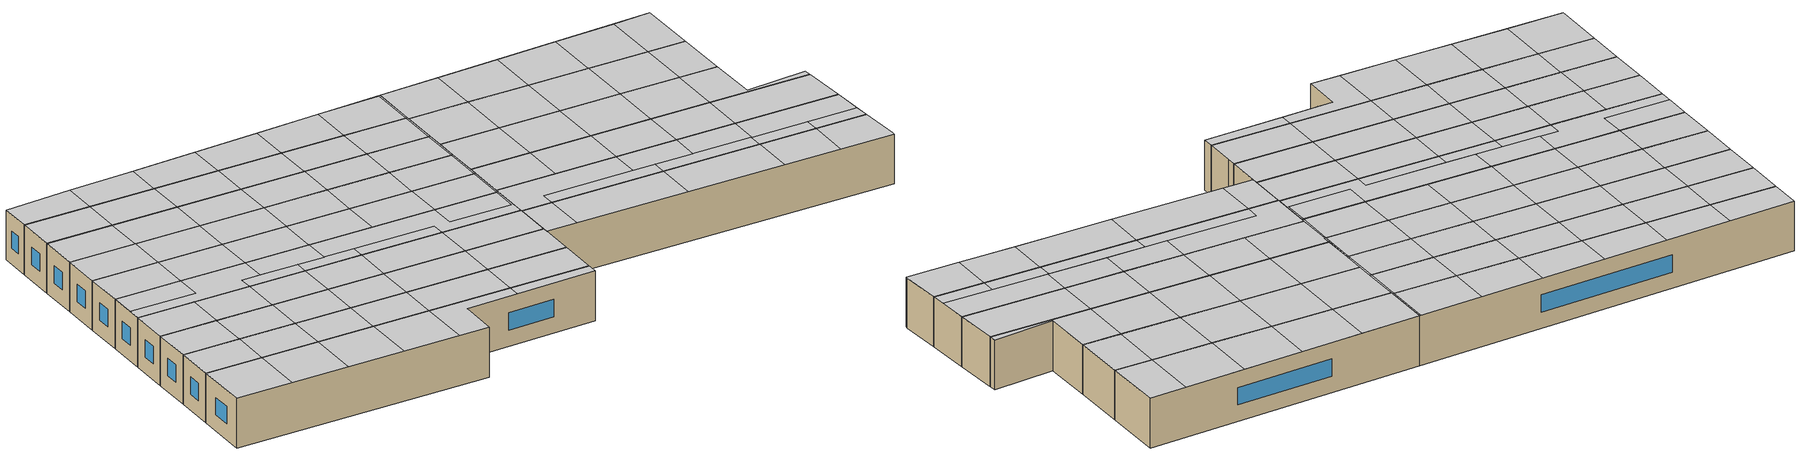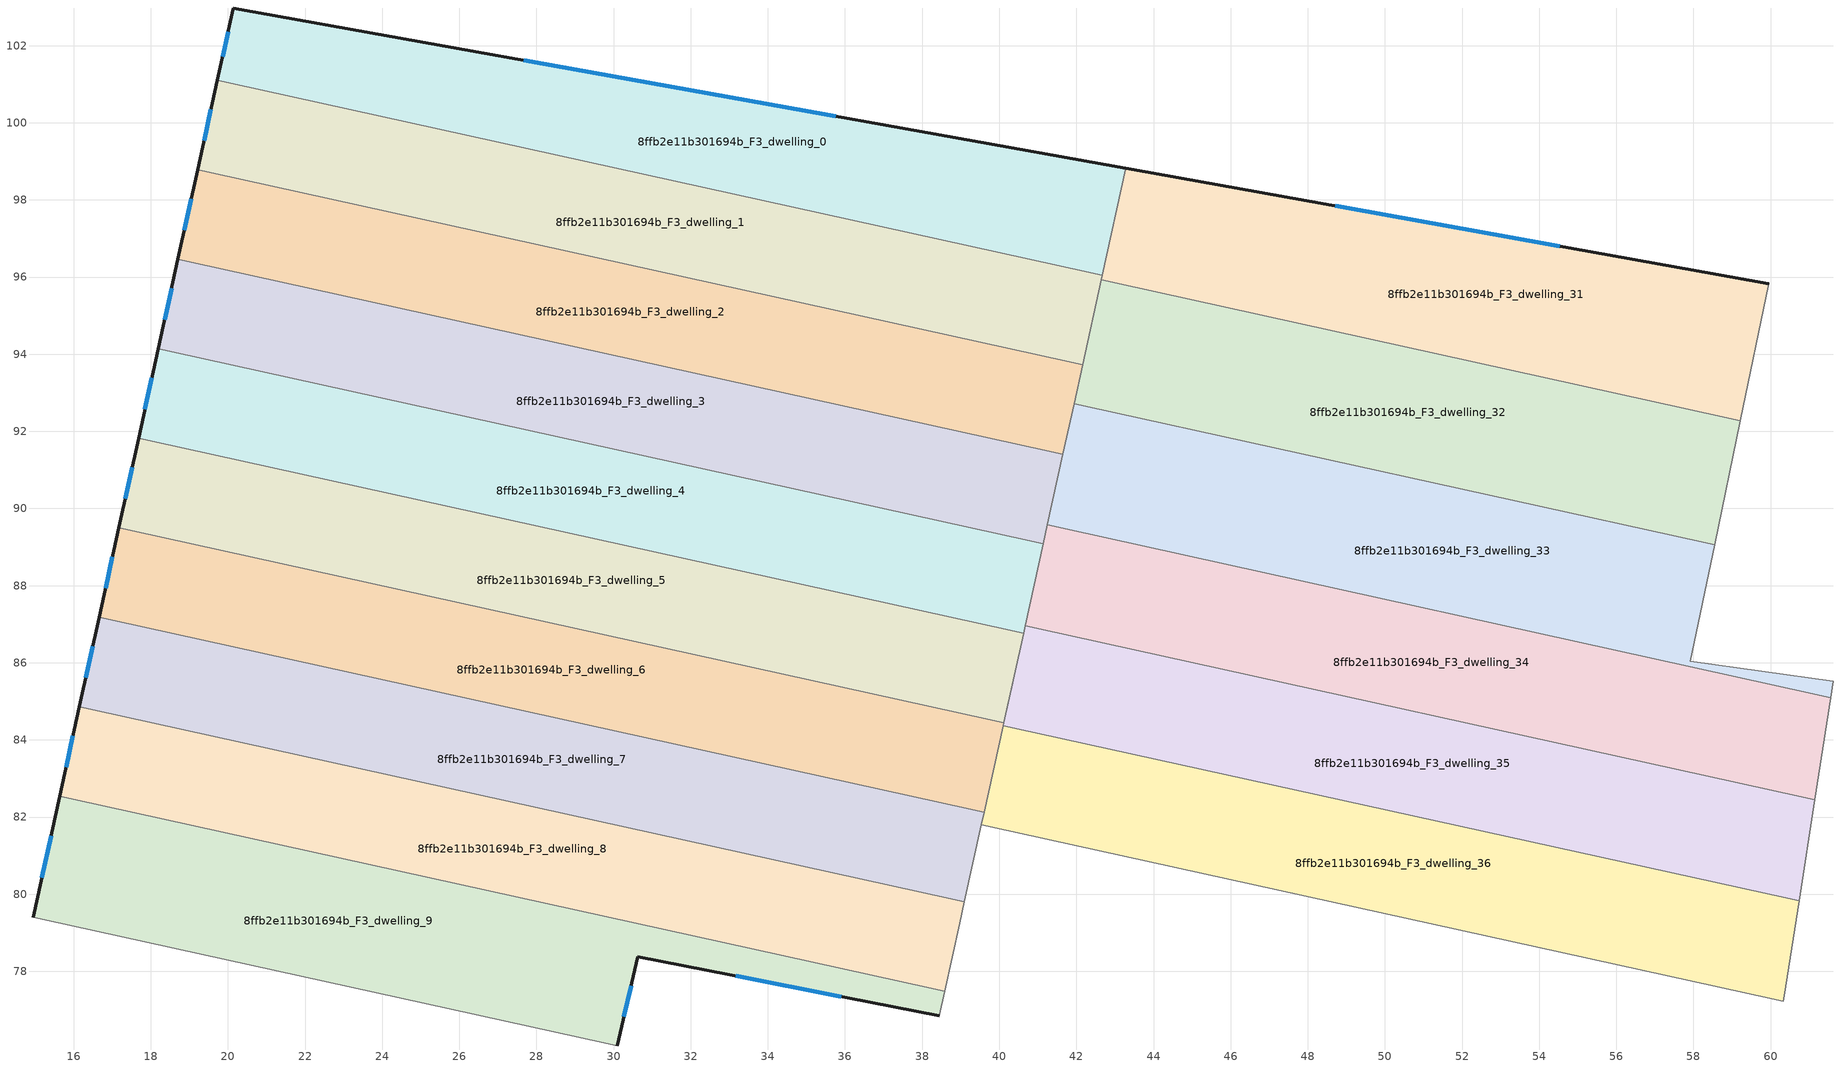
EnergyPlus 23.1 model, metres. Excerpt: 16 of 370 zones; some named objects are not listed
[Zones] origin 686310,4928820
8ffb2e11b301694b_F3_dwelling_0
 floor to 8ffb2e11b301694b_F2_dwelling_0 (EU_floor_Construction): 43.29,98.82 42.68,96.05 19.73,101.1 20.14,102.97 z9
 wall outside (EU_wall_Construction): 43.29,98.82 20.14,102.97 19.73,101.1 z9:12
 wall to 8ffb2e11b301694b_F3_dwelling_1 (EU_wall_Construction): 19.73,101.1 42.68,96.05 z9:12
 wall to 8ffb2e11b301694b_F3_dwelling_31 (EU_wall_Construction): 42.68,96.05 43.29,98.82 z9:12
 window (EU_Window_Construction): 20.01,102.37 19.86,101.71 / 35.76,100.17 27.67,101.62 z9.98:11.02
 ceiling to 8ffb2e11b301694b_F4_dwelling_55 (EU_floor_Construction): 42.57,96.07 43.17,98.84 39.44,99.51 38.86,96.89 z12
 ceiling to 8ffb2e11b301694b_F4_dwelling_54 (EU_floor_Construction): 38.86,96.89 39.44,99.51 35.67,100.18 35.12,97.71 z12
 ceiling to 8ffb2e11b301694b_F4_dwelling_50 (EU_floor_Construction): 23.64,100.24 24.09,102.26 20.14,102.97 19.73,101.1 z12
 ceiling to 8ffb2e11b301694b_F4_dwelling_56 (EU_floor_Construction): 42.68,96.05 43.29,98.82 43.17,98.84 42.57,96.07 z12
 ceiling to 8ffb2e11b301694b_F4_dwelling_53 (EU_floor_Construction): 35.12,97.71 35.67,100.18 31.85,100.87 31.34,98.54 z12
 ceiling to 8ffb2e11b301694b_F4_dwelling_52 (EU_floor_Construction): 31.34,98.54 31.85,100.87 27.99,101.56 27.52,99.39 z12
 ceiling to 8ffb2e11b301694b_F4_dwelling_51 (EU_floor_Construction): 27.52,99.39 27.99,101.56 24.09,102.26 23.64,100.24 z12
8ffb2e11b301694b_F3_dwelling_1
 floor to 8ffb2e11b301694b_F2_dwelling_1 (EU_floor_Construction): 42.68,96.05 42.16,93.73 19.22,98.78 19.73,101.1 z9
 wall outside (EU_wall_Construction): 19.73,101.1 19.22,98.78 z9:12
 wall to 8ffb2e11b301694b_F3_dwelling_2 (EU_wall_Construction): 19.22,98.78 42.16,93.73 z9:12
 wall to 8ffb2e11b301694b_F3_dwelling_32 (EU_wall_Construction): 42.16,93.73 42.65,95.92 z9:12
 wall to 8ffb2e11b301694b_F3_dwelling_31 (EU_wall_Construction): 42.65,95.92 42.67,96.05 z9:12
 window (EU_Window_Construction): 19.56,100.35 19.38,99.54 z9.98:11.02
 ceiling to 8ffb2e11b301694b_F4_dwelling_50 (EU_floor_Construction): 23.13,97.92 23.64,100.24 19.73,101.1 19.22,98.78 z12
 ceiling to 8ffb2e11b301694b_F4_dwelling_51 (EU_floor_Construction): 27,97.07 27.52,99.39 23.64,100.24 23.13,97.92 z12
 ceiling to 8ffb2e11b301694b_F4_dwelling_55 (EU_floor_Construction): 42.05,93.75 42.57,96.07 38.86,96.89 38.35,94.57 z12
 ceiling to 8ffb2e11b301694b_F4_dwelling_52 (EU_floor_Construction): 30.83,96.22 31.34,98.54 27.52,99.39 27,97.07 z12
 ceiling to 8ffb2e11b301694b_F4_dwelling_54 (EU_floor_Construction): 38.35,94.57 38.86,96.89 35.12,97.71 34.61,95.39 z12
 ceiling adiabatic (EU_roof_Construction): 42.16,93.73 42.68,96.05 42.57,96.07 42.05,93.75 z12
 ceiling to 8ffb2e11b301694b_F4_dwelling_53 (EU_floor_Construction): 34.61,95.39 35.12,97.71 31.34,98.54 30.83,96.22 z12
8ffb2e11b301694b_F3_dwelling_2
 floor to 8ffb2e11b301694b_F2_dwelling_2 (EU_floor_Construction): 42.16,93.73 41.65,91.41 18.7,96.46 19.22,98.78 z9
 wall outside (EU_wall_Construction): 19.22,98.78 18.7,96.46 z9:12
 wall to 8ffb2e11b301694b_F3_dwelling_3 (EU_wall_Construction): 18.7,96.46 41.65,91.41 z9:12
 wall to 8ffb2e11b301694b_F3_dwelling_33 (EU_wall_Construction): 41.65,91.41 41.94,92.72 z9:12
 wall to 8ffb2e11b301694b_F3_dwelling_32 (EU_wall_Construction): 41.94,92.72 42.16,93.73 z9:12
 window (EU_Window_Construction): 19.05,98.03 18.87,97.22 z9.98:11.02
 ceiling to 8ffb2e11b301694b_F4_dwelling_51 (EU_floor_Construction): 26.49,94.75 27,97.07 23.13,97.92 22.62,95.6 z12
 ceiling to 8ffb2e11b301694b_F4_dwelling_52 (EU_floor_Construction): 30.32,93.9 30.83,96.22 27,97.07 26.49,94.75 z12
 ceiling to 8ffb2e11b301694b_F4_dwelling_50 (EU_floor_Construction): 22.62,95.6 23.13,97.92 19.22,98.78 18.7,96.46 z12
 ceiling to 8ffb2e11b301694b_F4_dwelling_53 (EU_floor_Construction): 34.1,93.07 34.61,95.39 30.83,96.22 30.32,93.9 z12
 ceiling to 8ffb2e11b301694b_F4_dwelling_55 (EU_floor_Construction): 41.54,91.43 42.05,93.75 38.35,94.57 37.84,92.25 z12
 ceiling to 8ffb2e11b301694b_F4_dwelling_54 (EU_floor_Construction): 37.84,92.25 38.35,94.57 34.61,95.39 34.1,93.07 z12
 ceiling to 8ffb2e11b301694b_F4_dwelling_56 (EU_floor_Construction): 41.65,91.41 42.16,93.73 42.05,93.75 41.54,91.43 z12
8ffb2e11b301694b_F3_dwelling_3
 floor to 8ffb2e11b301694b_F2_dwelling_3 (EU_floor_Construction): 41.65,91.41 41.14,89.09 18.19,94.14 18.7,96.46 z9
 wall outside (EU_wall_Construction): 18.7,96.46 18.19,94.14 z9:12
 wall to 8ffb2e11b301694b_F3_dwelling_4 (EU_wall_Construction): 18.19,94.14 41.14,89.09 z9:12
 wall to 8ffb2e11b301694b_F3_dwelling_34 (EU_wall_Construction): 41.14,89.09 41.25,89.57 z9:12
 wall to 8ffb2e11b301694b_F3_dwelling_33 (EU_wall_Construction): 41.25,89.57 41.65,91.41 z9:12
 window (EU_Window_Construction): 18.54,95.71 18.36,94.9 z9.98:11.02
 ceiling to 8ffb2e11b301694b_F4_dwelling_52 (EU_floor_Construction): 29.81,91.58 30.32,93.9 26.49,94.75 25.98,92.43 z12
 ceiling to 8ffb2e11b301694b_F4_dwelling_55 (EU_floor_Construction): 41.03,89.11 41.54,91.43 37.84,92.25 37.33,89.93 z12
 ceiling to 8ffb2e11b301694b_F4_dwelling_50 (EU_floor_Construction): 22.11,93.28 22.62,95.6 18.7,96.46 18.19,94.14 z12
 ceiling to 8ffb2e11b301694b_F4_dwelling_53 (EU_floor_Construction): 33.59,90.75 34.1,93.07 30.32,93.9 29.81,91.58 z12
 ceiling to 8ffb2e11b301694b_F4_dwelling_51 (EU_floor_Construction): 25.98,92.43 26.49,94.75 22.62,95.6 22.11,93.28 z12
 ceiling to 8ffb2e11b301694b_F4_dwelling_54 (EU_floor_Construction): 37.33,89.93 37.84,92.25 34.1,93.07 33.59,90.75 z12
 ceiling to 8ffb2e11b301694b_F4_dwelling_56 (EU_floor_Construction): 41.14,89.09 41.65,91.41 41.54,91.43 41.03,89.11 z12
8ffb2e11b301694b_F3_dwelling_31
 floor to 8ffb2e11b301694b_F2_dwelling_31 (EU_floor_Construction): 59.96,95.82 59.22,92.27 42.65,95.92 43.29,98.82 z9
 wall outside (EU_wall_Construction): 59.96,95.82 43.29,98.82 z9:12
 wall to 8ffb2e11b301694b_F3_dwelling_32 (EU_wall_Construction): 42.65,95.92 59.22,92.27 z9:12
 wall adiabatic (EU_wall_Construction): 59.22,92.27 59.96,95.82 z9:12
 window (EU_Window_Construction): 54.54,96.8 48.71,97.84 z9.98:11.02
 ceiling to 8ffb2e11b301694b_F4_dwelling_59 (EU_floor_Construction): 56.96,92.77 57.72,96.22 54.14,96.87 53.41,93.55 z12
 ceiling to 8ffb2e11b301694b_F4_dwelling_57 (EU_floor_Construction): 49.82,94.34 50.52,97.52 46.87,98.17 46.2,95.14 z12
 ceiling to 8ffb2e11b301694b_F4_dwelling_60 (EU_floor_Construction): 59.22,92.27 59.96,95.82 57.72,96.22 56.96,92.77 z12
 ceiling to 8ffb2e11b301694b_F4_dwelling_58 (EU_floor_Construction): 53.41,93.55 54.14,96.87 50.52,97.52 49.82,94.34 z12
 ceiling adiabatic (EU_roof_Construction): 46.2,95.14 46.87,98.17 43.29,98.82 42.65,95.92 z12
8ffb2e11b301694b_F3_dwelling_32
 floor to 8ffb2e11b301694b_F2_dwelling_32 (EU_floor_Construction): 59.22,92.27 58.55,89.06 41.94,92.72 42.65,95.92 z9
 wall to 8ffb2e11b301694b_F3_dwelling_33 (EU_wall_Construction): 41.94,92.72 58.55,89.06 z9:12
 wall adiabatic (EU_wall_Construction): 58.55,89.06 59.22,92.27 z9:12
 ceiling to 8ffb2e11b301694b_F4_dwelling_57 (EU_floor_Construction): 49.12,91.13 49.82,94.34 46.2,95.14 45.49,91.93 z12
 ceiling to 8ffb2e11b301694b_F4_dwelling_58 (EU_floor_Construction): 52.7,90.34 53.41,93.55 49.82,94.34 49.12,91.13 z12
 ceiling adiabatic (EU_roof_Construction): 45.49,91.93 46.2,95.14 42.65,95.92 41.94,92.72 z12
 ceiling to 8ffb2e11b301694b_F4_dwelling_59 (EU_floor_Construction): 56.25,89.56 56.96,92.77 53.41,93.55 52.7,90.34 z12
 ceiling to 8ffb2e11b301694b_F4_dwelling_60 (EU_floor_Construction): 58.55,89.06 59.22,92.27 56.96,92.77 56.25,89.56 z12
8ffb2e11b301694b_F3_dwelling_33
 floor to 8ffb2e11b301694b_F2_dwelling_33 (EU_floor_Construction): 58.55,89.06 57.92,86.03 61.62,85.51 61.55,85.1 41.25,89.57 41.94,92.72 z9
 wall adiabatic (EU_wall_Construction): 61.55,85.1 61.62,85.51 57.92,86.03 58.55,89.06 z9:12
 wall to 8ffb2e11b301694b_F3_dwelling_34 (EU_wall_Construction): 41.25,89.57 61.55,85.1 z9:12
 ceiling to 8ffb2e11b301694b_F4_dwelling_58 (EU_floor_Construction): 52.01,87.2 52.7,90.34 49.12,91.13 48.42,87.99 z12
 ceiling to 8ffb2e11b301694b_F4_dwelling_57 (EU_floor_Construction): 48.42,87.99 49.12,91.13 45.49,91.93 44.8,88.79 z12
 ceiling to 8ffb2e11b301694b_F4_dwelling_60 (EU_floor_Construction): 61.55,85.1 61.62,85.51 57.92,86.03 58.55,89.06 56.25,89.56 55.56,86.42 z12
 ceiling to 8ffb2e11b301694b_F4_dwelling_59 (EU_floor_Construction): 55.56,86.42 56.25,89.56 52.7,90.34 52.01,87.2 z12
 ceiling adiabatic (EU_roof_Construction): 44.8,88.79 45.49,91.93 41.94,92.72 41.25,89.57 z12
8ffb2e11b301694b_F3_dwelling_34
 floor to 8ffb2e11b301694b_F2_dwelling_34 (EU_floor_Construction): 61.55,85.1 61.14,82.45 40.67,86.96 41.25,89.57 z9
 wall to 8ffb2e11b301694b_F3_dwelling_35 (EU_wall_Construction): 40.67,86.96 61.14,82.45 z9:12
 wall adiabatic (EU_wall_Construction): 61.14,82.45 61.55,85.1 z9:12
 wall to 8ffb2e11b301694b_F3_dwelling_4 (EU_wall_Construction): 41.14,89.09 40.67,86.96 z9:12
 ceiling to 8ffb2e11b301694b_F4_dwelling_60 (EU_floor_Construction): 61.14,82.45 61.55,85.1 55.56,86.42 54.99,83.81 z12
 ceiling to 8ffb2e11b301694b_F4_dwelling_57 (EU_floor_Construction): 47.85,85.38 48.42,87.99 44.8,88.79 44.23,86.18 z12
 ceiling to 8ffb2e11b301694b_F4_dwelling_58 (EU_floor_Construction): 51.44,84.59 52.01,87.2 48.42,87.99 47.85,85.38 z12
 ceiling to 8ffb2e11b301694b_F4_dwelling_59 (EU_floor_Construction): 54.99,83.81 55.56,86.42 52.01,87.2 51.44,84.59 z12
 ceiling to 8ffb2e11b301694b_F4_dwelling_56 (EU_floor_Construction): 44.23,86.18 44.8,88.79 41.25,89.57 40.67,86.96 z12
8ffb2e11b301694b_F3_dwelling_35
 floor to 8ffb2e11b301694b_F2_dwelling_35 (EU_floor_Construction): 61.14,82.45 60.74,79.82 40.1,84.37 40.67,86.96 z9
 wall to 8ffb2e11b301694b_F3_dwelling_36 (EU_wall_Construction): 40.1,84.37 60.74,79.82 z9:12
 wall adiabatic (EU_wall_Construction): 60.74,79.82 61.14,82.45 z9:12
 wall to 8ffb2e11b301694b_F3_dwelling_5 (EU_wall_Construction): 40.63,86.77 40.12,84.45 z9:12
 wall to 8ffb2e11b301694b_F3_dwelling_6 (EU_wall_Construction): 40.12,84.45 40.1,84.37 z9:12
 wall to 8ffb2e11b301694b_F3_dwelling_4 (EU_wall_Construction): 40.67,86.96 40.63,86.77 z9:12
 ceiling to 8ffb2e11b301694b_F4_dwelling_60 (EU_floor_Construction): 60.87,80.69 61.14,82.45 54.99,83.81 54.6,82.07 z12
 ceiling to 8ffb2e11b301694b_F4_dwelling_58 (EU_floor_Construction): 51.05,82.85 51.44,84.59 47.85,85.38 47.47,83.64 z12
 ceiling to 8ffb2e11b301694b_F4_dwelling_46 (EU_floor_Construction): 48.58,82.5 48.77,83.36 42.1,84.83 41.91,83.97 z12
 ceiling adiabatic (EU_roof_Construction): 48.77,83.36 47.47,83.64 47.85,85.38 40.67,86.96 40.1,84.37 41.91,83.97 42.1,84.83 z12
 ceiling to 8ffb2e11b301694b_F4_dwelling_48 (EU_floor_Construction): 57.71,80.49 57.9,81.34 54.55,82.08 54.36,81.23 z12
 ceiling to 8ffb2e11b301694b_F4_dwelling_47 (EU_floor_Construction): 54.36,81.23 54.55,82.08 48.77,83.36 48.58,82.5 z12
 ceiling to 8ffb2e11b301694b_F4_dwelling_49 (EU_floor_Construction): 60.74,79.82 60.87,80.69 57.9,81.34 57.71,80.49 z12
 ceiling to 8ffb2e11b301694b_F4_dwelling_59 (EU_floor_Construction): 54.6,82.07 54.99,83.81 51.44,84.59 51.05,82.85 z12
8ffb2e11b301694b_F3_dwelling_36
 floor to 8ffb2e11b301694b_F2_dwelling_36 (EU_floor_Construction): 60.74,79.82 60.36,77.36 60.33,77.22 39.54,81.8 40.1,84.37 z9
 wall adiabatic (EU_wall_Construction): 60.33,77.22 60.36,77.36 60.74,79.82 z9:12
 wall to 8ffb2e11b301694b_F3_dwelling_37 (EU_wall_Construction): 39.54,81.8 60.33,77.22 z9:12
 wall to 8ffb2e11b301694b_F3_dwelling_6 (EU_wall_Construction): 40.1,84.37 39.61,82.13 z9:12
 wall to 8ffb2e11b301694b_F3_dwelling_7 (EU_wall_Construction): 39.61,82.13 39.54,81.8 z9:12
 ceiling to 8ffb2e11b301694b_F4_dwelling_46 (EU_floor_Construction): 48.01,79.93 48.58,82.5 41.91,83.97 41.35,81.4 z12
 ceiling to 8ffb2e11b301694b_F4_dwelling_47 (EU_floor_Construction): 53.8,78.66 54.36,81.23 48.58,82.5 48.01,79.93 z12
 ceiling adiabatic (EU_roof_Construction): 41.35,81.4 41.91,83.97 40.1,84.37 39.54,81.8 z12
 ceiling to 8ffb2e11b301694b_F4_dwelling_48 (EU_floor_Construction): 57.14,77.92 57.71,80.49 54.36,81.23 53.8,78.66 z12
 ceiling to 8ffb2e11b301694b_F4_dwelling_49 (EU_floor_Construction): 60.33,77.22 60.36,77.36 60.74,79.82 57.71,80.49 57.14,77.92 z12
8ffb2e11b301694b_F3_dwelling_4
 floor to 8ffb2e11b301694b_F2_dwelling_4 (EU_floor_Construction): 41.14,89.09 40.63,86.77 17.68,91.82 18.19,94.14 z9
 wall outside (EU_wall_Construction): 18.19,94.14 17.68,91.82 z9:12
 wall to 8ffb2e11b301694b_F3_dwelling_5 (EU_wall_Construction): 17.68,91.82 40.63,86.77 z9:12
 window (EU_Window_Construction): 18.03,93.39 17.85,92.58 z9.98:11.02
 ceiling to 8ffb2e11b301694b_F4_dwelling_53 (EU_floor_Construction): 33.08,88.43 33.59,90.75 29.81,91.58 29.3,89.26 z12
 ceiling adiabatic (EU_roof_Construction): 36.82,87.61 37.33,89.93 33.59,90.75 33.08,88.43 z12
 ceiling to 8ffb2e11b301694b_F4_dwelling_50 (EU_floor_Construction): 21.6,90.96 22.11,93.28 18.19,94.14 17.68,91.82 z12
 ceiling to 8ffb2e11b301694b_F4_dwelling_52 (EU_floor_Construction): 29.3,89.26 29.81,91.58 25.98,92.43 25.47,90.11 z12
 ceiling to 8ffb2e11b301694b_F4_dwelling_55 (EU_floor_Construction): 40.52,86.79 41.03,89.11 37.33,89.93 36.82,87.61 z12
 ceiling to 8ffb2e11b301694b_F4_dwelling_51 (EU_floor_Construction): 25.47,90.11 25.98,92.43 22.11,93.28 21.6,90.96 z12
 ceiling to 8ffb2e11b301694b_F4_dwelling_56 (EU_floor_Construction): 40.63,86.77 41.14,89.09 41.03,89.11 40.52,86.79 z12
8ffb2e11b301694b_F3_dwelling_5
 floor to 8ffb2e11b301694b_F2_dwelling_5 (EU_floor_Construction): 40.63,86.77 40.12,84.45 17.17,89.5 17.68,91.82 z9
 wall outside (EU_wall_Construction): 17.68,91.82 17.17,89.5 z9:12
 wall to 8ffb2e11b301694b_F3_dwelling_6 (EU_wall_Construction): 17.17,89.5 40.12,84.45 z9:12
 window (EU_Window_Construction): 17.52,91.07 17.34,90.26 z9.98:11.02
 ceiling to 8ffb2e11b301694b_F4_dwelling_52 (EU_floor_Construction): 28.96,87.72 29.3,89.26 25.47,90.11 25.13,88.57 z12
 ceiling to 8ffb2e11b301694b_F4_dwelling_43 (EU_floor_Construction): 30.56,86.55 30.73,87.33 27.38,88.07 27.21,87.29 z12
 ceiling to 8ffb2e11b301694b_F4_dwelling_42 (EU_floor_Construction): 27.21,87.29 27.38,88.07 24.04,88.81 23.86,88.03 z12
 ceiling to 8ffb2e11b301694b_F4_dwelling_44 (EU_floor_Construction): 35.39,85.49 35.56,86.27 30.73,87.33 30.56,86.55 z12
 ceiling to 8ffb2e11b301694b_F4_dwelling_50 (EU_floor_Construction): 21.26,89.42 21.6,90.96 17.68,91.82 17.34,90.28 z12
 ceiling adiabatic (EU_roof_Construction): 25.13,88.57 25.47,90.11 21.6,90.96 21.26,89.42 17.34,90.28 17.68,91.82 17.17,89.5 23.86,88.03 24.04,88.81 z12; 40.12,84.45 40.63,86.77 40.52,86.79 40.18,85.25 36.48,86.06 36.82,87.61 29.3,89.26 28.96,87.72 35.56,86.27 35.39,85.49 z12
 ceiling to 8ffb2e11b301694b_F4_dwelling_55 (EU_floor_Construction): 40.18,85.25 40.52,86.79 36.82,87.61 36.48,86.06 z12
8ffb2e11b301694b_F3_dwelling_6
 floor to 8ffb2e11b301694b_F2_dwelling_6 (EU_floor_Construction): 40.35,85.48 39.61,82.12 16.66,87.18 17.17,89.5 40.12,84.45 z9
 wall outside (EU_wall_Construction): 17.17,89.5 16.66,87.18 z9:12
 wall to 8ffb2e11b301694b_F3_dwelling_7 (EU_wall_Construction): 16.66,87.18 39.61,82.12 z9:12
 wall adiabatic (EU_wall_Construction): 40.35,85.48 40.12,84.45 40.35,85.48 z9:12
 window (EU_Window_Construction): 17,88.75 16.83,87.94 z9.98:11.02
 ceiling to 8ffb2e11b301694b_F4_dwelling_43 (EU_floor_Construction): 30.04,84.23 30.56,86.55 27.21,87.29 26.7,84.97 z12
 ceiling to 8ffb2e11b301694b_F4_dwelling_42 (EU_floor_Construction): 26.7,84.97 27.21,87.29 23.86,88.03 23.35,85.71 z12
 ceiling to 8ffb2e11b301694b_F4_dwelling_44 (EU_floor_Construction): 34.88,83.17 35.39,85.49 30.56,86.55 30.04,84.23 z12
 ceiling adiabatic (EU_roof_Construction): 20.01,86.44 20.52,88.76 17.17,89.5 16.66,87.18 z12
 ceiling to 8ffb2e11b301694b_F4_dwelling_45 (EU_floor_Construction): 39.61,82.12 40.29,85.22 40.12,84.45 35.39,85.49 34.88,83.17 z12
 ceiling to 8ffb2e11b301694b_F4_dwelling_41 (EU_floor_Construction): 23.35,85.71 23.86,88.03 20.52,88.76 20.01,86.44 z12
8ffb2e11b301694b_F3_dwelling_7
 floor to 8ffb2e11b301694b_F2_dwelling_7 (EU_floor_Construction): 39.61,82.12 39.1,79.8 16.15,84.86 16.66,87.18 z9
 wall outside (EU_wall_Construction): 16.66,87.18 16.15,84.86 z9:12
 wall to 8ffb2e11b301694b_F3_dwelling_8 (EU_wall_Construction): 16.15,84.86 39.1,79.8 z9:12
 wall to 8ffb2e11b301694b_F3_dwelling_37 (EU_wall_Construction): 39.1,79.81 39.54,81.8 z9:12
 window (EU_Window_Construction): 16.49,86.43 16.32,85.62 z9.98:11.02
 ceiling to 8ffb2e11b301694b_F4_dwelling_44 (EU_floor_Construction): 34.36,80.85 34.88,83.17 30.04,84.23 29.53,81.91 z12
 ceiling to 8ffb2e11b301694b_F4_dwelling_45 (EU_floor_Construction): 39.1,79.8 39.61,82.12 34.88,83.17 34.36,80.85 z12
 ceiling to 8ffb2e11b301694b_F4_dwelling_41 (EU_floor_Construction): 22.84,83.39 23.35,85.71 20.01,86.44 19.49,84.12 z12
 ceiling to 8ffb2e11b301694b_F4_dwelling_43 (EU_floor_Construction): 29.53,81.91 30.04,84.23 26.7,84.97 26.19,82.65 z12
 ceiling to 8ffb2e11b301694b_F4_dwelling_40 (EU_floor_Construction): 19.49,84.12 20.01,86.44 16.66,87.18 16.15,84.86 z12
 ceiling to 8ffb2e11b301694b_F4_dwelling_42 (EU_floor_Construction): 26.19,82.65 26.7,84.97 23.35,85.71 22.84,83.39 z12
8ffb2e11b301694b_F3_dwelling_8
 floor to 8ffb2e11b301694b_F2_dwelling_8 (EU_floor_Construction): 39.1,79.8 38.58,77.49 15.64,82.54 16.15,84.86 z9
 wall outside (EU_wall_Construction): 16.15,84.86 15.64,82.54 z9:12
 wall to 8ffb2e11b301694b_F3_dwelling_9 (EU_wall_Construction): 15.64,82.54 38.58,77.49 z9:12
 wall to 8ffb2e11b301694b_F3_dwelling_38 (EU_wall_Construction): 38.58,77.48 38.97,79.25 z9:12
 wall to 8ffb2e11b301694b_F3_dwelling_37 (EU_wall_Construction): 38.97,79.25 39.1,79.81 z9:12
 window (EU_Window_Construction): 15.98,84.11 15.8,83.3 z9.98:11.02
 ceiling to 8ffb2e11b301694b_F4_dwelling_44 (EU_floor_Construction): 33.85,78.53 34.36,80.85 29.53,81.91 29.02,79.59 z12
 ceiling to 8ffb2e11b301694b_F4_dwelling_40 (EU_floor_Construction): 18.98,81.8 19.49,84.12 16.15,84.86 15.64,82.54 z12
 ceiling to 8ffb2e11b301694b_F4_dwelling_43 (EU_floor_Construction): 29.02,79.59 29.53,81.91 26.19,82.65 25.68,80.33 z12
 ceiling to 8ffb2e11b301694b_F4_dwelling_41 (EU_floor_Construction): 22.33,81.07 22.84,83.39 19.49,84.12 18.98,81.8 z12
 ceiling to 8ffb2e11b301694b_F4_dwelling_45 (EU_floor_Construction): 38.58,77.49 39.1,79.81 34.36,80.85 33.85,78.53 z12
 ceiling to 8ffb2e11b301694b_F4_dwelling_42 (EU_floor_Construction): 25.68,80.33 26.19,82.65 22.84,83.39 22.33,81.07 z12
8ffb2e11b301694b_F3_dwelling_9
 floor to 8ffb2e11b301694b_F2_dwelling_9 (EU_floor_Construction): 38.58,77.49 38.44,76.85 30.63,78.38 30.09,76.07 14.95,79.4 15.64,82.54 z9
 wall outside (EU_wall_Construction): 30.09,76.07 30.63,78.38 38.44,76.85 / 15.64,82.54 14.95,79.4 z9:12
 wall to 8ffb2e11b301694b_F3_dwelling_10 (EU_wall_Construction): 14.95,79.4 30.09,76.07 z9:12
 wall to 8ffb2e11b301694b_F3_dwelling_38 (EU_wall_Construction): 38.44,76.85 38.58,77.48 z9:12
 window (EU_Window_Construction): 33.17,77.88 35.9,77.35 / 30.27,76.82 30.45,77.62 / 15.41,81.52 15.17,80.42 z9.98:11.02
 ceiling to 8ffb2e11b301694b_F4_dwelling_40 (EU_floor_Construction): 18.29,78.67 18.98,81.8 15.64,82.54 14.95,79.4 z12
 ceiling to 8ffb2e11b301694b_F4_dwelling_41 (EU_floor_Construction): 21.64,77.93 22.33,81.07 18.98,81.8 18.29,78.67 z12
 ceiling to 8ffb2e11b301694b_F4_dwelling_44 (EU_floor_Construction): 33.69,77.78 33.85,78.53 29.02,79.59 28.33,76.45 30.09,76.07 30.63,78.38 z12
 ceiling to 8ffb2e11b301694b_F4_dwelling_42 (EU_floor_Construction): 24.98,77.19 25.68,80.33 22.33,81.07 21.64,77.93 z12
 ceiling to 8ffb2e11b301694b_F4_dwelling_43 (EU_floor_Construction): 28.33,76.45 29.02,79.59 25.68,80.33 24.98,77.19 z12
 ceiling to 8ffb2e11b301694b_F4_dwelling_45 (EU_floor_Construction): 38.44,76.85 38.58,77.49 33.85,78.53 33.69,77.78 z12
[Building]
EU S2 Campaign: North Axis=0; Terrain=City; Solar Distribution=FullExterior
[Site:Location]
Bologna: Latitude=44.5; Longitude=11.25; Time Zone=1; Elevation=37
[SizingPeriod:WeatherFileDays]
AnnualSizingPeriod: Begin Month=1; Begin Day of Month=1; End Month=12; End Day of Month=31; Day of Week for Start Day=Monday; Use Weather File Daylight Saving Period=No; Use Weather File Rain and Snow Indicators=No
[MATERIAL]
EU_InternalMass_Material: Roughness=MediumRough; Thickness=0.1; Conductivity=1; Density=1800; Specific Heat=900; Thermal Absorptance=0.9; Solar Absorptance=0.7; Visible Absorptance=0.7
[MATERIAL:NOMASS] Roughness=MediumRough; Thermal Absorptance=0.9; Solar Absorptance=0.7; Visible Absorptance=0.7
Name | Thermal Resistance
EU_wall_NoMass | 0.905828
EU_roof_NoMass | 0.37593
EU_floor_NoMass | 0.67114
[WINDOWMATERIAL:SIMPLEGLAZINGSYSTEM]
EU_Window_SimpleGlazing: UFactor=4.52486; Solar Heat Gain Coefficient=0.85; Visible Transmittance=0.85
[CONSTRUCTION]
EU_wall_Construction: EU_wall_NoMass
EU_roof_Construction: EU_roof_NoMass
EU_floor_Construction: EU_floor_NoMass
EU_Window_Construction: EU_Window_SimpleGlazing
EU_InternalMass_Construction: EU_InternalMass_Material
[ZONE] Type=1; Multiplier=1; Ceiling Height=autocalculate; Floor Area=autocalculate; Part of Total Floor Area=Yes
Name | Volume
8ffb2e11b301694b_F3_dwelling_0 | 167.504
8ffb2e11b301694b_F3_dwelling_1 | 167.473
8ffb2e11b301694b_F3_dwelling_2 | 167.497
8ffb2e11b301694b_F3_dwelling_3 | 167.542
8ffb2e11b301694b_F3_dwelling_31 | 167.501
8ffb2e11b301694b_F3_dwelling_32 | 167.456
8ffb2e11b301694b_F3_dwelling_33 | 167.521
8ffb2e11b301694b_F3_dwelling_34 | 167.483
8ffb2e11b301694b_F3_dwelling_35 | 167.506
8ffb2e11b301694b_F3_dwelling_36 | 167.494
8ffb2e11b301694b_F3_dwelling_4 | 167.469
8ffb2e11b301694b_F3_dwelling_5 | 167.472
8ffb2e11b301694b_F3_dwelling_6 | 167.534
8ffb2e11b301694b_F3_dwelling_7 | 167.461
8ffb2e11b301694b_F3_dwelling_8 | 167.467
8ffb2e11b301694b_F3_dwelling_9 | 167.502
[INTERNALMASS] Construction=EU_InternalMass_Construction
Name | Zone or ZoneList | Surface Area
8ffb2e11b301694b_F3_dwelling_0_EU_InternalMass | 8ffb2e11b301694b_F3_dwelling_0 | 55.8345
8ffb2e11b301694b_F3_dwelling_1_EU_InternalMass | 8ffb2e11b301694b_F3_dwelling_1 | 55.8249
8ffb2e11b301694b_F3_dwelling_2_EU_InternalMass | 8ffb2e11b301694b_F3_dwelling_2 | 55.8324
8ffb2e11b301694b_F3_dwelling_3_EU_InternalMass | 8ffb2e11b301694b_F3_dwelling_3 | 55.8473
8ffb2e11b301694b_F3_dwelling_4_EU_InternalMass | 8ffb2e11b301694b_F3_dwelling_4 | 55.823
8ffb2e11b301694b_F3_dwelling_5_EU_InternalMass | 8ffb2e11b301694b_F3_dwelling_5 | 55.8243
8ffb2e11b301694b_F3_dwelling_6_EU_InternalMass | 8ffb2e11b301694b_F3_dwelling_6 | 55.8448
8ffb2e11b301694b_F3_dwelling_7_EU_InternalMass | 8ffb2e11b301694b_F3_dwelling_7 | 55.8207
8ffb2e11b301694b_F3_dwelling_8_EU_InternalMass | 8ffb2e11b301694b_F3_dwelling_8 | 55.822
8ffb2e11b301694b_F3_dwelling_9_EU_InternalMass | 8ffb2e11b301694b_F3_dwelling_9 | 55.8342
8ffb2e11b301694b_F3_dwelling_31_EU_InternalMass | 8ffb2e11b301694b_F3_dwelling_31 | 55.8337
8ffb2e11b301694b_F3_dwelling_32_EU_InternalMass | 8ffb2e11b301694b_F3_dwelling_32 | 55.8188
8ffb2e11b301694b_F3_dwelling_33_EU_InternalMass | 8ffb2e11b301694b_F3_dwelling_33 | 55.8407
8ffb2e11b301694b_F3_dwelling_34_EU_InternalMass | 8ffb2e11b301694b_F3_dwelling_34 | 55.8277
8ffb2e11b301694b_F3_dwelling_35_EU_InternalMass | 8ffb2e11b301694b_F3_dwelling_35 | 55.8355
8ffb2e11b301694b_F3_dwelling_36_EU_InternalMass | 8ffb2e11b301694b_F3_dwelling_36 | 55.831
[OTHEREQUIPMENT] Fuel Type=Electricity; Design Level Calculation Method=Watts/Area; Power per Zone Floor Area=1; Fraction Latent=0; Fraction Radiant=0; Fraction Lost=0; Carbon Dioxide Generation Rate=0; EndUse Subcategory=EU_Step8_InternalGains
Name | Zone or ZoneList or Space or SpaceList | Schedule
EU_Step8_InternalGain_8ffb2e11b301694b_F3_dwelling_0_f000 | 8ffb2e11b301694b_F3_dwelling_0 | EU_Step8_GainSchedule_8ffb2e11b301694b_F3_dwelling_0_f000
EU_Step8_InternalGain_8ffb2e11b301694b_F3_dwelling_1_f000 | 8ffb2e11b301694b_F3_dwelling_1 | EU_Step8_GainSchedule_8ffb2e11b301694b_F3_dwelling_1_f000
EU_Step8_InternalGain_8ffb2e11b301694b_F3_dwelling_2_f000 | 8ffb2e11b301694b_F3_dwelling_2 | EU_Step8_GainSchedule_8ffb2e11b301694b_F3_dwelling_2_f000
EU_Step8_InternalGain_8ffb2e11b301694b_F3_dwelling_3_f000 | 8ffb2e11b301694b_F3_dwelling_3 | EU_Step8_GainSchedule_8ffb2e11b301694b_F3_dwelling_3_f000
EU_Step8_InternalGain_8ffb2e11b301694b_F3_dwelling_4_f000 | 8ffb2e11b301694b_F3_dwelling_4 | EU_Step8_GainSchedule_8ffb2e11b301694b_F3_dwelling_4_f000
EU_Step8_InternalGain_8ffb2e11b301694b_F3_dwelling_5_f000 | 8ffb2e11b301694b_F3_dwelling_5 | EU_Step8_GainSchedule_8ffb2e11b301694b_F3_dwelling_5_f000
EU_Step8_InternalGain_8ffb2e11b301694b_F3_dwelling_6_f000 | 8ffb2e11b301694b_F3_dwelling_6 | EU_Step8_GainSchedule_8ffb2e11b301694b_F3_dwelling_6_f000
EU_Step8_InternalGain_8ffb2e11b301694b_F3_dwelling_7_f000 | 8ffb2e11b301694b_F3_dwelling_7 | EU_Step8_GainSchedule_8ffb2e11b301694b_F3_dwelling_7_f000
EU_Step8_InternalGain_8ffb2e11b301694b_F3_dwelling_8_f000 | 8ffb2e11b301694b_F3_dwelling_8 | EU_Step8_GainSchedule_8ffb2e11b301694b_F3_dwelling_8_f000
EU_Step8_InternalGain_8ffb2e11b301694b_F3_dwelling_9_f000 | 8ffb2e11b301694b_F3_dwelling_9 | EU_Step8_GainSchedule_8ffb2e11b301694b_F3_dwelling_9_f000
EU_Step8_InternalGain_8ffb2e11b301694b_F3_dwelling_31_f000 | 8ffb2e11b301694b_F3_dwelling_31 | EU_Step8_GainSchedule_8ffb2e11b301694b_F3_dwelling_31_f000
EU_Step8_InternalGain_8ffb2e11b301694b_F3_dwelling_32_f000 | 8ffb2e11b301694b_F3_dwelling_32 | EU_Step8_GainSchedule_8ffb2e11b301694b_F3_dwelling_32_f000
EU_Step8_InternalGain_8ffb2e11b301694b_F3_dwelling_33_f000 | 8ffb2e11b301694b_F3_dwelling_33 | EU_Step8_GainSchedule_8ffb2e11b301694b_F3_dwelling_33_f000
EU_Step8_InternalGain_8ffb2e11b301694b_F3_dwelling_34_f000 | 8ffb2e11b301694b_F3_dwelling_34 | EU_Step8_GainSchedule_8ffb2e11b301694b_F3_dwelling_34_f000
EU_Step8_InternalGain_8ffb2e11b301694b_F3_dwelling_35_f000 | 8ffb2e11b301694b_F3_dwelling_35 | EU_Step8_GainSchedule_8ffb2e11b301694b_F3_dwelling_35_f000
EU_Step8_InternalGain_8ffb2e11b301694b_F3_dwelling_36_f000 | 8ffb2e11b301694b_F3_dwelling_36 | EU_Step8_GainSchedule_8ffb2e11b301694b_F3_dwelling_36_f000
[ZONEVENTILATION:DESIGNFLOWRATE] Schedule=EU_AlwaysOn; Design Flow Rate Calculation Method=AirChanges/Hour; Air Changes per Hour=0.73129; Ventilation Type=Natural; Fan Pressure Rise=0; Fan Total Efficiency=1; Constant Term Coefficient=1; Temperature Term Coefficient=0; Velocity Term Coefficient=0; Velocity Squared Term Coefficient=0; Minimum Indoor Temperature=-100; Maximum Indoor Temperature=100; Delta Temperature=-100; Minimum Outdoor Temperature=-100; Maximum Outdoor Temperature=100; Maximum Wind Speed=40
Name | Zone or ZoneList or Space or SpaceList
EU_ConstantAir_8ffb2e11b301694b_F3_dwelling_0 | 8ffb2e11b301694b_F3_dwelling_0
EU_ConstantAir_8ffb2e11b301694b_F3_dwelling_1 | 8ffb2e11b301694b_F3_dwelling_1
EU_ConstantAir_8ffb2e11b301694b_F3_dwelling_2 | 8ffb2e11b301694b_F3_dwelling_2
EU_ConstantAir_8ffb2e11b301694b_F3_dwelling_3 | 8ffb2e11b301694b_F3_dwelling_3
EU_ConstantAir_8ffb2e11b301694b_F3_dwelling_4 | 8ffb2e11b301694b_F3_dwelling_4
EU_ConstantAir_8ffb2e11b301694b_F3_dwelling_5 | 8ffb2e11b301694b_F3_dwelling_5
EU_ConstantAir_8ffb2e11b301694b_F3_dwelling_6 | 8ffb2e11b301694b_F3_dwelling_6
EU_ConstantAir_8ffb2e11b301694b_F3_dwelling_7 | 8ffb2e11b301694b_F3_dwelling_7
EU_ConstantAir_8ffb2e11b301694b_F3_dwelling_8 | 8ffb2e11b301694b_F3_dwelling_8
EU_ConstantAir_8ffb2e11b301694b_F3_dwelling_9 | 8ffb2e11b301694b_F3_dwelling_9
EU_ConstantAir_8ffb2e11b301694b_F3_dwelling_31 | 8ffb2e11b301694b_F3_dwelling_31
EU_ConstantAir_8ffb2e11b301694b_F3_dwelling_32 | 8ffb2e11b301694b_F3_dwelling_32
EU_ConstantAir_8ffb2e11b301694b_F3_dwelling_33 | 8ffb2e11b301694b_F3_dwelling_33
EU_ConstantAir_8ffb2e11b301694b_F3_dwelling_34 | 8ffb2e11b301694b_F3_dwelling_34
EU_ConstantAir_8ffb2e11b301694b_F3_dwelling_35 | 8ffb2e11b301694b_F3_dwelling_35
EU_ConstantAir_8ffb2e11b301694b_F3_dwelling_36 | 8ffb2e11b301694b_F3_dwelling_36
[HVACTEMPLATE:ZONE:IDEALLOADSAIRSYSTEM] System Availability Schedule=EU_AlwaysOn; Maximum Heating Supply Air Temperature=50; Minimum Cooling Supply Air Temperature=13; Maximum Heating Supply Air Humidity Ratio=0.0156; Minimum Cooling Supply Air Humidity Ratio=0.0077; Heating Limit=NoLimit; Cooling Limit=NoLimit; Heating Availability Schedule=EU_AlwaysOn; Cooling Availability Schedule=EU_CoolingOff; Dehumidification Control Type=ConstantSensibleHeatRatio; Cooling Sensible Heat Ratio=0.7; Dehumidification Setpoint=60; Humidification Control Type=None; Humidification Setpoint=30; Outdoor Air Method=None; Outdoor Air Flow Rate per Person=0.00944; Outdoor Air Flow Rate per Zone Floor Area=0; Outdoor Air Flow Rate per Zone=0; Demand Controlled Ventilation Type=None; Outdoor Air Economizer Type=NoEconomizer; Heat Recovery Type=None; Sensible Heat Recovery Effectiveness=0.7; Latent Heat Recovery Effectiveness=0.65
Name | Template Thermostat
8ffb2e11b301694b_F3_dwelling_0 | EU_HeatOnly_8ffb2e11b301694b_F3_dwelling_0
8ffb2e11b301694b_F3_dwelling_1 | EU_HeatOnly_8ffb2e11b301694b_F3_dwelling_1
8ffb2e11b301694b_F3_dwelling_2 | EU_HeatOnly_8ffb2e11b301694b_F3_dwelling_2
8ffb2e11b301694b_F3_dwelling_3 | EU_HeatOnly_8ffb2e11b301694b_F3_dwelling_3
8ffb2e11b301694b_F3_dwelling_4 | EU_HeatOnly_8ffb2e11b301694b_F3_dwelling_4
8ffb2e11b301694b_F3_dwelling_5 | EU_HeatOnly_8ffb2e11b301694b_F3_dwelling_5
8ffb2e11b301694b_F3_dwelling_6 | EU_HeatOnly_8ffb2e11b301694b_F3_dwelling_6
8ffb2e11b301694b_F3_dwelling_7 | EU_HeatOnly_8ffb2e11b301694b_F3_dwelling_7
8ffb2e11b301694b_F3_dwelling_8 | EU_HeatOnly_8ffb2e11b301694b_F3_dwelling_8
8ffb2e11b301694b_F3_dwelling_9 | EU_HeatOnly_8ffb2e11b301694b_F3_dwelling_9
8ffb2e11b301694b_F3_dwelling_31 | EU_HeatOnly_8ffb2e11b301694b_F3_dwelling_31
8ffb2e11b301694b_F3_dwelling_32 | EU_HeatOnly_8ffb2e11b301694b_F3_dwelling_32
8ffb2e11b301694b_F3_dwelling_33 | EU_HeatOnly_8ffb2e11b301694b_F3_dwelling_33
8ffb2e11b301694b_F3_dwelling_34 | EU_HeatOnly_8ffb2e11b301694b_F3_dwelling_34
8ffb2e11b301694b_F3_dwelling_35 | EU_HeatOnly_8ffb2e11b301694b_F3_dwelling_35
8ffb2e11b301694b_F3_dwelling_36 | EU_HeatOnly_8ffb2e11b301694b_F3_dwelling_36
[SIZING:ZONE] Zone Cooling Design Supply Air Temperature Input Method=SupplyAirTemperature; Zone Cooling Design Supply Air Temperature=13; Zone Heating Design Supply Air Temperature Input Method=SupplyAirTemperature; Zone Heating Design Supply Air Temperature=50; Zone Cooling Design Supply Air Humidity Ratio=0.008; Zone Heating Design Supply Air Humidity Ratio=0.008; Cooling Design Air Flow Method=DesignDay; Cooling Design Air Flow Rate=0; Cooling Minimum Air Flow per Zone Floor Area=0.000762; Cooling Minimum Air Flow=0; Cooling Minimum Air Flow Fraction=0.2; Heating Design Air Flow Method=DesignDay; Heating Design Air Flow Rate=0; Heating Maximum Air Flow per Zone Floor Area=0.002032; Heating Maximum Air Flow=0.141576; Heating Maximum Air Flow Fraction=0.3; Account for Dedicated Outdoor Air System=No; Dedicated Outdoor Air System Control Strategy=NeutralSupplyAir; Dedicated Outdoor Air Low Setpoint Temperature for Design=autosize; Dedicated Outdoor Air High Setpoint Temperature for Design=autosize; Zone Load Sizing Method=Sensible Load Only No Latent Load; Zone Latent Cooling Design Supply Air Humidity Ratio Input Method=HumidityRatioDifference; Zone Cooling Design Supply Air Humidity Ratio Difference=0.005; Zone Latent Heating Design Supply Air Humidity Ratio Input Method=HumidityRatioDifference; Zone Humidification Design Supply Air Humidity Ratio Difference=0.005
8ffb2e11b301694b_F3_dwelling_0; 8ffb2e11b301694b_F3_dwelling_1; 8ffb2e11b301694b_F3_dwelling_2; 8ffb2e11b301694b_F3_dwelling_3; 8ffb2e11b301694b_F3_dwelling_4; 8ffb2e11b301694b_F3_dwelling_5; 8ffb2e11b301694b_F3_dwelling_6; 8ffb2e11b301694b_F3_dwelling_7; 8ffb2e11b301694b_F3_dwelling_8; 8ffb2e11b301694b_F3_dwelling_9; 8ffb2e11b301694b_F3_dwelling_31; 8ffb2e11b301694b_F3_dwelling_32; 8ffb2e11b301694b_F3_dwelling_33; 8ffb2e11b301694b_F3_dwelling_34; 8ffb2e11b301694b_F3_dwelling_35; 8ffb2e11b301694b_F3_dwelling_36
[SCHEDULE:CONSTANT]
Name | Hourly Value
EU_AlwaysOn | 1
EU_CoolingOff | 0
[SCHEDULE:FILE] Column Number=1; Rows to Skip at Top=0; Number of Hours of Data=8760; Column Separator=Comma; Interpolate to Timestep=No; Minutes per Item=60; Adjust Schedule for Daylight Savings=Yes
Name | File
EU_Step8_GainSchedule_8ffb2e11b301694b_F3_dwelling_0_f000 | ../../schedules/8ffb2e11b301694b/8ffb2e11b301694b_F3_dwelling_0_f000_gain.csv
EU_Step8_GainSchedule_8ffb2e11b301694b_F3_dwelling_1_f000 | ../../schedules/8ffb2e11b301694b/8ffb2e11b301694b_F3_dwelling_1_f000_gain.csv
EU_Step8_GainSchedule_8ffb2e11b301694b_F3_dwelling_2_f000 | ../../schedules/8ffb2e11b301694b/8ffb2e11b301694b_F3_dwelling_2_f000_gain.csv
EU_Step8_GainSchedule_8ffb2e11b301694b_F3_dwelling_3_f000 | ../../schedules/8ffb2e11b301694b/8ffb2e11b301694b_F3_dwelling_3_f000_gain.csv
EU_Step8_GainSchedule_8ffb2e11b301694b_F3_dwelling_4_f000 | ../../schedules/8ffb2e11b301694b/8ffb2e11b301694b_F3_dwelling_4_f000_gain.csv
EU_Step8_GainSchedule_8ffb2e11b301694b_F3_dwelling_5_f000 | ../../schedules/8ffb2e11b301694b/8ffb2e11b301694b_F3_dwelling_5_f000_gain.csv
EU_Step8_GainSchedule_8ffb2e11b301694b_F3_dwelling_6_f000 | ../../schedules/8ffb2e11b301694b/8ffb2e11b301694b_F3_dwelling_6_f000_gain.csv
EU_Step8_GainSchedule_8ffb2e11b301694b_F3_dwelling_7_f000 | ../../schedules/8ffb2e11b301694b/8ffb2e11b301694b_F3_dwelling_7_f000_gain.csv
EU_Step8_GainSchedule_8ffb2e11b301694b_F3_dwelling_8_f000 | ../../schedules/8ffb2e11b301694b/8ffb2e11b301694b_F3_dwelling_8_f000_gain.csv
EU_Step8_GainSchedule_8ffb2e11b301694b_F3_dwelling_9_f000 | ../../schedules/8ffb2e11b301694b/8ffb2e11b301694b_F3_dwelling_9_f000_gain.csv
EU_Step8_GainSchedule_8ffb2e11b301694b_F3_dwelling_31_f000 | ../../schedules/8ffb2e11b301694b/8ffb2e11b301694b_F3_dwelling_31_f000_gain.csv
EU_Step8_GainSchedule_8ffb2e11b301694b_F3_dwelling_32_f000 | ../../schedules/8ffb2e11b301694b/8ffb2e11b301694b_F3_dwelling_32_f000_gain.csv
EU_Step8_GainSchedule_8ffb2e11b301694b_F3_dwelling_33_f000 | ../../schedules/8ffb2e11b301694b/8ffb2e11b301694b_F3_dwelling_33_f000_gain.csv
EU_Step8_GainSchedule_8ffb2e11b301694b_F3_dwelling_34_f000 | ../../schedules/8ffb2e11b301694b/8ffb2e11b301694b_F3_dwelling_34_f000_gain.csv
EU_Step8_GainSchedule_8ffb2e11b301694b_F3_dwelling_35_f000 | ../../schedules/8ffb2e11b301694b/8ffb2e11b301694b_F3_dwelling_35_f000_gain.csv
EU_Step8_GainSchedule_8ffb2e11b301694b_F3_dwelling_36_f000 | ../../schedules/8ffb2e11b301694b/8ffb2e11b301694b_F3_dwelling_36_f000_gain.csv
